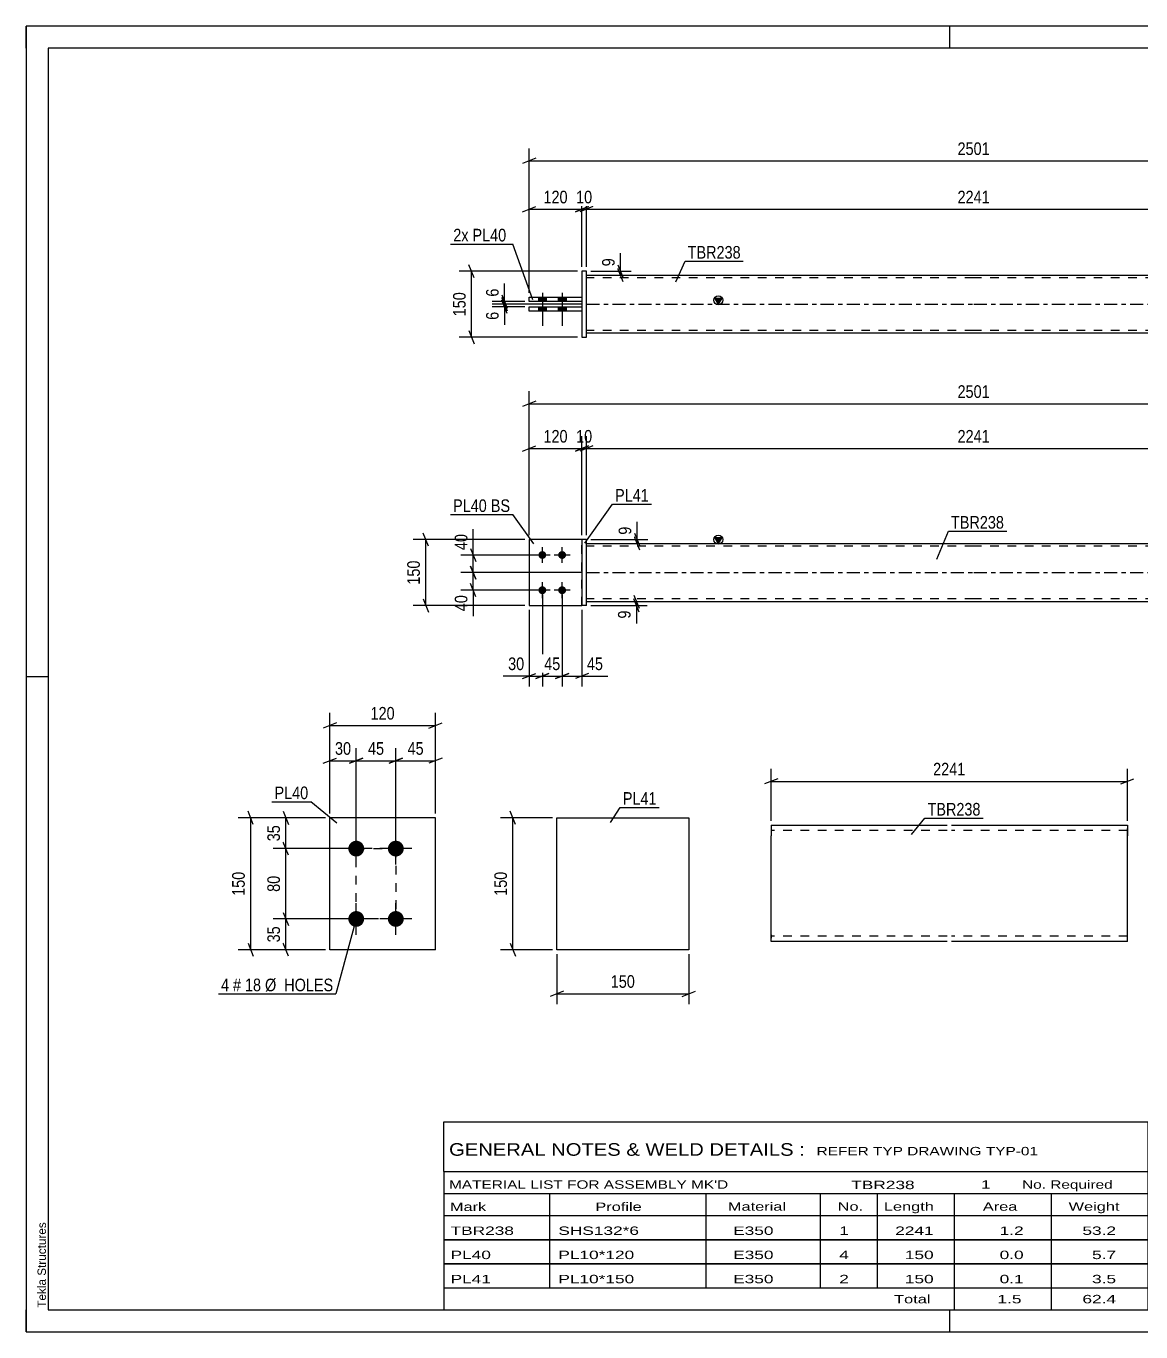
# Model space of a CAD drawing. Header units: millimetres. Extents: x 0 to 420, y 0 to 297.
# Drawn here: x 0 to 253.4, y 0 to 297 of the extents above; entities that cross this region are included whole.
import ezdxf

# ---------------------------------------------------------------- set-up
doc = ezdxf.new("R2010")
doc.units = ezdxf.units.MM
doc.linetypes.add('DXK_LINE_DOT2', pattern=[3.9198, 1.9599, -1.9599])
doc.linetypes.add('DXK_LINE_DOT3', pattern=[5.9187, 2.979, -0.9799, 0.9799, -0.9799])
doc.styles.add('Arial', font='ARIAL.TTF', dxfattribs={"height": 0.2})
doc.styles.add('Arial Narrow', font='ARIALN.TTF', dxfattribs={"height": 0.2})

# ---------------------------------------------------------------- blocks, each defined once
blk = doc.blocks.new('Unknown-581590929-1127')
at = {"color": 5, "linetype": 'Continuous'}
for p, q in [((420, 297), (0, 297)), ((0, 297), (0, 0)), ((0, 292), (0, 297)), ((210, 292), (210, 297)), ((415, 292), (5, 292)), ((5, 292), (5, 5)), ((5, 149), (0, 149)), ((0, 0), (0, 5)), ((5, 5), (415, 5)), ((210, 0), (210, 5)), ((0, 0), (420, 0))]:
    blk.add_line(p, q, dxfattribs=at)
at = {"color": 174, "linetype": 'Continuous', "style": 'Arial'}
blk.add_text('Tekla Structures', height=1.9102, rotation=90, dxfattribs=at).set_placement((4.5, 5.5))
blk = doc.blocks.new('Part-581590929-1420 - 1364')
at = {"color": 7, "linetype": 'DXK_LINE_DOT2'}
for p, q in [((126.36, 180.2), (114.36, 180.2)), ((114.36, 180.2), (114.36, 165.2)), ((126.36, 165.2), (126.36, 180.2)), ((114.36, 165.2), (126.36, 165.2))]:
    blk.add_line(p, q, dxfattribs=at)
blk = doc.blocks.new('Bolt-581590929-1378 - 1364')
at = {"linetype": 'Continuous'}
for points in [[(117.36, 175.8, -1), (117.36, 177.6, -1)], [(121.86, 175.8, -1), (121.86, 177.6, -1)], [(117.36, 167.8, -1), (117.36, 169.6, -1)], [(121.86, 167.8, -1), (121.86, 169.6, -1)]]:
    blk.add_hatch(color=1, dxfattribs=at).paths.add_polyline_path(points)
at = {"color": 1, "linetype": 'Continuous'}
for p, q in [((117.36, 174.9), (117.36, 178.5)), ((121.86, 174.9), (121.86, 178.5)), ((119.16, 176.7), (115.56, 176.7)), ((123.66, 176.7), (120.06, 176.7)), ((117.36, 166.9), (117.36, 170.5)), ((121.86, 166.9), (121.86, 170.5)), ((119.16, 168.7), (115.56, 168.7)), ((123.66, 168.7), (120.06, 168.7))]:
    blk.add_line(p, q, dxfattribs=at)
blk = doc.blocks.new('Part-581590929-1405 - 1364')
at = {"color": 2, "linetype": 'Continuous'}
for p, q in [((127.36, 180.2), (126.36, 180.2)), ((126.36, 180.2), (126.36, 165.2)), ((127.36, 165.2), (127.36, 180.2)), ((127.36, 165.2), (126.36, 165.2))]:
    blk.add_line(p, q, dxfattribs=at)
blk = doc.blocks.new('Part-581590929-1425 - 1364')
at = {"color": 2, "linetype": 'Continuous'}
for p, q in [((126.36, 180.2), (114.36, 180.2)), ((114.36, 180.2), (114.36, 165.2)), ((114.36, 165.2), (126.36, 165.2))]:
    blk.add_line(p, q, dxfattribs=at)
at = {"color": 7, "linetype": 'DXK_LINE_DOT2'}
blk.add_line((126.36, 165.2), (126.36, 180.2), dxfattribs=at)
blk = doc.blocks.new('Part-581590929-1440 - 1364')
at = {"linetype": 'Continuous'}
blk.add_hatch(color=2, dxfattribs=at).paths.add_polyline_path([(157.36, 179.3), (156.56, 180.7), (158.16, 180.7)])
at = {"color": 2, "linetype": 'Continuous'}
for p, q in [((127.36, 179.3), (215.36, 179.3)), ((157.36, 179.3), (156.56, 180.7)), ((156.56, 180.7), (158.16, 180.7)), ((158.16, 180.7), (157.36, 179.3)), ((215.46, 179.3), (303.46, 179.3)), ((127.36, 166.1), (215.36, 166.1)), ((215.46, 166.1), (303.46, 166.1))]:
    blk.add_line(p, q, dxfattribs=at)
at = {"color": 7, "linetype": 'DXK_LINE_DOT2'}
for p, q in [((127.36, 166.1), (127.36, 179.3)), ((215.36, 178.7), (127.36, 178.7)), ((303.46, 178.7), (215.46, 178.7)), ((303.46, 166.1), (303.46, 179.3)), ((215.36, 166.7), (127.36, 166.7)), ((303.46, 166.7), (215.46, 166.7))]:
    blk.add_line(p, q, dxfattribs=at)
at = {"color": 7, "linetype": 'DXK_LINE_DOT3'}
for p, q in [((127.36, 172.7), (215.36, 172.7)), ((215.46, 172.7), (303.46, 172.7))]:
    blk.add_line(p, q, dxfattribs=at)
at = {"color": 2, "linetype": 'Continuous'}
blk.add_circle((157.36, 180.2), 1, dxfattribs=at)
blk = doc.blocks.new('Part-581590929-1778 - 1772')
at = {"linetype": 'Continuous'}
blk.add_hatch(color=2, dxfattribs=at).paths.add_polyline_path([(157.36, 233.74), (156.56, 235.14), (158.16, 235.14)])
at = {"color": 2, "linetype": 'Continuous'}
for p, q in [((127.36, 240.34), (215.36, 240.34)), ((215.46, 240.34), (303.46, 240.34)), ((157.36, 233.74), (156.56, 235.14)), ((156.56, 235.14), (158.16, 235.14)), ((158.16, 235.14), (157.36, 233.74)), ((215.36, 227.14), (127.36, 227.14)), ((303.46, 227.14), (215.46, 227.14))]:
    blk.add_line(p, q, dxfattribs=at)
at = {"color": 7, "linetype": 'DXK_LINE_DOT2'}
for p, q in [((127.36, 227.14), (127.36, 240.34)), ((215.36, 239.74), (127.36, 239.74)), ((303.46, 239.74), (215.46, 239.74)), ((303.46, 240.34), (303.46, 227.14)), ((215.36, 227.74), (127.36, 227.74)), ((303.46, 227.74), (215.46, 227.74))]:
    blk.add_line(p, q, dxfattribs=at)
at = {"color": 7, "linetype": 'DXK_LINE_DOT3'}
for p, q in [((127.36, 233.74), (215.36, 233.74)), ((215.46, 233.74), (303.46, 233.74))]:
    blk.add_line(p, q, dxfattribs=at)
at = {"color": 2, "linetype": 'Continuous'}
blk.add_circle((157.36, 234.64), 1, dxfattribs=at)
blk = doc.blocks.new('Part-581590929-1803 - 1772')
at = {"color": 2, "linetype": 'Continuous'}
for p, q in [((114.36, 235.35), (126.36, 235.35)), ((114.36, 234.35), (114.36, 235.35)), ((126.36, 235.35), (126.36, 234.35)), ((126.36, 234.35), (114.36, 234.35))]:
    blk.add_line(p, q, dxfattribs=at)
blk = doc.blocks.new('Part-581590929-1798 - 1772')
at = {"color": 2, "linetype": 'Continuous'}
for p, q in [((114.36, 232.15), (114.36, 233.15)), ((114.36, 233.15), (126.36, 233.15)), ((126.36, 232.15), (114.36, 232.15)), ((126.36, 233.15), (126.36, 232.15))]:
    blk.add_line(p, q, dxfattribs=at)
blk = doc.blocks.new('Part-581590929-1804 - 1772')
at = {"color": 2, "linetype": 'Continuous'}
for p, q in [((127.36, 241.24), (126.36, 241.24)), ((126.36, 241.24), (126.36, 226.24)), ((127.36, 226.24), (127.36, 241.24)), ((126.36, 226.24), (127.36, 226.24))]:
    blk.add_line(p, q, dxfattribs=at)
blk = doc.blocks.new('Bolt-581590929-1806 - 1772')
at = {"linetype": 'Continuous'}
for points in [[(116.46, 234.35), (118.26, 234.35), (118.26, 235.35), (116.46, 235.35)], [(116.46, 234.35), (118.26, 234.35), (118.26, 235.35), (116.46, 235.35)], [(120.96, 234.35), (122.76, 234.35), (122.76, 235.35), (120.96, 235.35)], [(120.96, 234.35), (122.76, 234.35), (122.76, 235.35), (120.96, 235.35)], [(116.46, 232.15), (118.26, 232.15), (118.26, 233.15), (116.46, 233.15)], [(116.46, 232.15), (118.26, 232.15), (118.26, 233.15), (116.46, 233.15)], [(120.96, 232.15), (122.76, 232.15), (122.76, 233.15), (120.96, 233.15)], [(120.96, 232.15), (122.76, 232.15), (122.76, 233.15), (120.96, 233.15)]]:
    blk.add_hatch(color=1, dxfattribs=at).paths.add_polyline_path(points)
at = {"color": 1, "linetype": 'Continuous'}
for p, q in [((116.46, 235.35), (116.46, 234.35)), ((116.46, 235.35), (116.46, 234.35)), ((117.36, 236.35), (117.36, 228.85)), ((117.36, 236.35), (117.36, 228.85)), ((118.26, 235.35), (118.26, 234.35)), ((118.26, 235.35), (118.26, 234.35)), ((120.96, 235.35), (120.96, 234.35)), ((120.96, 235.35), (120.96, 234.35)), ((121.86, 236.35), (121.86, 228.85)), ((121.86, 236.35), (121.86, 228.85)), ((122.76, 235.35), (122.76, 234.35)), ((122.76, 235.35), (122.76, 234.35)), ((116.46, 233.15), (116.46, 232.15)), ((116.46, 233.15), (116.46, 232.15)), ((118.26, 233.15), (118.26, 232.15)), ((118.26, 233.15), (118.26, 232.15)), ((120.96, 233.15), (120.96, 232.15)), ((120.96, 233.15), (120.96, 232.15)), ((122.76, 233.15), (122.76, 232.15)), ((122.76, 233.15), (122.76, 232.15))]:
    blk.add_line(p, q, dxfattribs=at)
blk = doc.blocks.new('Bolt-581590929-2109 - 2046')
at = {"linetype": 'Continuous'}
for points in [[(75.05, 108.12, -1), (75.05, 111.72, -1)], [(84.05, 108.12, -1), (84.05, 111.72, -1)], [(75.05, 92.12, -1), (75.05, 95.72, -1)], [(84.05, 92.12, -1), (84.05, 95.72, -1)]]:
    blk.add_hatch(color=1, dxfattribs=at).paths.add_polyline_path(points)
at = {"color": 1, "linetype": 'Continuous'}
for p, q in [((75.05, 106.32), (75.05, 113.52)), ((84.05, 106.32), (84.05, 113.52)), ((78.65, 109.92), (71.45, 109.92)), ((87.65, 109.92), (80.45, 109.92)), ((75.05, 90.32), (75.05, 97.52)), ((84.05, 90.32), (84.05, 97.52)), ((78.65, 93.92), (71.45, 93.92)), ((87.65, 93.92), (80.45, 93.92))]:
    blk.add_line(p, q, dxfattribs=at)
blk = doc.blocks.new('Part-581590929-2114 - 2046')
at = {"color": 2, "linetype": 'Continuous'}
for p, q in [((93.05, 116.92), (69.05, 116.92)), ((69.05, 86.92), (69.05, 116.92)), ((93.05, 86.92), (93.05, 116.92)), ((93.05, 86.92), (69.05, 86.92))]:
    blk.add_line(p, q, dxfattribs=at)
blk = doc.blocks.new('Part-581590929-2237 - 2231')
at = {"color": 2, "linetype": 'Continuous'}
for p, q in [((120.66, 116.92), (150.66, 116.92)), ((120.66, 86.92), (120.66, 116.92)), ((150.66, 116.92), (150.66, 86.92)), ((150.66, 86.92), (120.66, 86.92))]:
    blk.add_line(p, q, dxfattribs=at)
blk = doc.blocks.new('Part-581590929-2262 - 2254')
at = {"color": 2, "linetype": 'Continuous'}
for p, q in [((169.36, 115.22), (169.36, 112.82)), ((169.36, 115.22), (209.36, 115.22)), ((210.36, 115.22), (250.36, 115.22)), ((250.36, 115.22), (250.36, 115.04)), ((250.36, 115.04), (250.36, 112.82)), ((169.36, 90.3), (169.36, 112.82)), ((250.36, 88.82), (250.36, 112.82)), ((169.36, 89), (169.36, 90.3)), ((169.36, 88.82), (169.36, 89)), ((209.36, 88.82), (169.36, 88.82)), ((250.36, 88.82), (210.36, 88.82))]:
    blk.add_line(p, q, dxfattribs=at)
at = {"color": 7, "linetype": 'DXK_LINE_DOT2'}
for p, q in [((209.36, 114.02), (169.36, 114.02)), ((250.36, 114.02), (210.36, 114.02)), ((250.36, 112.82), (250.36, 114.52)), ((169.36, 90.3), (169.36, 89.52)), ((169.36, 90.02), (169.36, 90.11)), ((209.36, 90.02), (169.36, 90.02)), ((250.36, 90.02), (210.36, 90.02)), ((250.36, 90.02), (250.36, 90.11))]:
    blk.add_line(p, q, dxfattribs=at)
blk = doc.blocks.new('Rectangle-581590929-2216 - 2046')
at = {"color": 1, "linetype": 'DXK_LINE_DOT2'}
blk.add_lwpolyline([(75.05, 109.92), (84.05, 109.92), (84.05, 93.92), (75.05, 93.92), (75.05, 109.92)], close=True, dxfattribs=at)
blk = doc.blocks.new('StraightDimension-581590929-1565 - 1364')
at = {"color": 7, "linetype": 'Continuous'}
for p, q in [((117.36, 167.7), (117.36, 146.78)), ((114.36, 164.2), (114.36, 146.78)), ((112.86, 148.58), (115.86, 149.78)), ((114.36, 149.18), (117.36, 149.18)), ((118.86, 149.78), (115.86, 148.58))]:
    blk.add_line(p, q, dxfattribs=at)
at = {"color": 0}
blk.add_wipeout([(113.84, 149.93), (113.84, 154.13), (108.98, 154.13), (108.98, 149.93)], dxfattribs=at)
at = {"color": 7, "linetype": 'Continuous'}
blk.add_line((114.36, 149.18), (108.45, 149.18), dxfattribs=at)
blk.add_line((114.36, 149.18), (108.45, 149.18), dxfattribs=at)
at = {"color": 3, "style": 'Arial Narrow'}
blk.add_text('30', height=2.863, dxfattribs=at).set_placement((109.58, 150.53))
blk = doc.blocks.new('StraightDimension-581590929-1484 - 1364')
at = {"color": 7, "linetype": 'Continuous'}
for p, q in [((126.36, 181.2), (126.36, 203.77)), ((127.36, 181.2), (127.36, 203.77)), ((124.86, 200.32), (127.86, 201.52)), ((128.86, 201.52), (125.86, 200.32)), ((126.36, 200.92), (127.36, 200.92))]:
    blk.add_line(p, q, dxfattribs=at)
at = {"color": 0}
blk.add_wipeout([(129.29, 201.67), (129.29, 205.87), (124.43, 205.87), (124.43, 201.67)], dxfattribs=at)
at = {"color": 3, "style": 'Arial Narrow'}
blk.add_text('10', height=2.863, dxfattribs=at).set_placement((125.03, 202.27))
blk = doc.blocks.new('StraightDimension-581590929-1575 - 1364')
at = {"color": 7, "linetype": 'Continuous'}
for p, q in [((117.36, 167.7), (117.36, 146.78)), ((121.86, 167.7), (121.86, 146.78)), ((115.86, 148.58), (118.86, 149.78)), ((117.36, 149.18), (121.86, 149.18)), ((123.36, 149.78), (120.36, 148.58))]:
    blk.add_line(p, q, dxfattribs=at)
at = {"color": 0}
blk.add_wipeout([(122.04, 149.93), (122.04, 154.13), (117.18, 154.13), (117.18, 149.93)], dxfattribs=at)
at = {"color": 3, "style": 'Arial Narrow'}
blk.add_text('45', height=2.863, dxfattribs=at).set_placement((117.78, 150.53))
blk = doc.blocks.new('StraightDimension-581590929-1582 - 1364')
at = {"color": 7, "linetype": 'Continuous'}
for p, q in [((121.86, 167.7), (121.86, 146.78)), ((126.36, 164.2), (126.36, 146.78)), ((120.36, 148.58), (123.36, 149.78)), ((121.86, 149.18), (126.36, 149.18)), ((127.86, 149.78), (124.86, 148.58))]:
    blk.add_line(p, q, dxfattribs=at)
at = {"color": 0}
blk.add_wipeout([(131.74, 149.93), (131.74, 154.13), (126.89, 154.13), (126.89, 149.93)], dxfattribs=at)
at = {"color": 7, "linetype": 'Continuous'}
blk.add_line((126.36, 149.18), (132.27, 149.18), dxfattribs=at)
blk.add_line((126.36, 149.18), (132.27, 149.18), dxfattribs=at)
at = {"color": 3, "style": 'Arial Narrow'}
blk.add_text('45', height=2.863, dxfattribs=at).set_placement((127.49, 150.53))
blk = doc.blocks.new('StraightDimension-581590929-1501 - 1364')
at = {"color": 7, "linetype": 'Continuous'}
for p, q in [((127.36, 181.2), (127.36, 203.77)), ((303.46, 181.2), (303.46, 203.77)), ((128.86, 201.52), (125.86, 200.32)), ((127.36, 200.92), (303.46, 200.92)), ((301.96, 200.32), (304.96, 201.52))]:
    blk.add_line(p, q, dxfattribs=at)
at = {"color": 0}
blk.add_wipeout([(219.67, 201.67), (219.67, 205.87), (211.15, 205.87), (211.15, 201.67)], dxfattribs=at)
at = {"color": 3, "style": 'Arial Narrow'}
blk.add_text('2241', height=2.863, dxfattribs=at).set_placement((211.75, 202.27))
blk = doc.blocks.new('StraightDimension-581590929-1457 - 1364')
at = {"color": 7, "linetype": 'Continuous'}
for p, q in [((114.36, 181.2), (114.36, 203.77)), ((126.36, 181.2), (126.36, 203.77)), ((112.86, 200.32), (115.86, 201.52)), ((114.36, 200.92), (126.36, 200.92)), ((127.86, 201.52), (124.86, 200.32))]:
    blk.add_line(p, q, dxfattribs=at)
at = {"color": 0}
blk.add_wipeout([(123.7, 201.67), (123.7, 205.87), (117.02, 205.87), (117.02, 201.67)], dxfattribs=at)
at = {"color": 3, "style": 'Arial Narrow'}
blk.add_text('120', height=2.863, dxfattribs=at).set_placement((117.62, 202.27))
blk = doc.blocks.new('StraightDimension-581590929-1551 - 1364')
at = {"color": 7, "linetype": 'Continuous'}
for p, q in [((114.36, 181.2), (114.36, 213.94)), ((316.46, 181.2), (316.46, 213.94)), ((115.86, 211.69), (112.86, 210.49)), ((114.36, 211.09), (316.46, 211.09)), ((314.96, 210.49), (317.96, 211.69))]:
    blk.add_line(p, q, dxfattribs=at)
at = {"color": 0}
blk.add_wipeout([(219.67, 211.84), (219.67, 216.04), (211.15, 216.04), (211.15, 211.84)], dxfattribs=at)
at = {"color": 3, "style": 'Arial Narrow'}
blk.add_text('2501', height=2.863, dxfattribs=at).set_placement((211.75, 212.44))
blk = doc.blocks.new('StraightDimension-581590929-1596 - 1364')
at = {"color": 7, "linetype": 'Continuous'}
for p, q in [((138.17, 167.6), (139.37, 164.6)), ((139.37, 163.7), (138.17, 166.7)), ((128.36, 166.1), (141.17, 166.1)), ((128.36, 165.2), (141.17, 165.2)), ((138.77, 165.2), (138.77, 166.1))]:
    blk.add_line(p, q, dxfattribs=at)
at = {"color": 0}
blk.add_wipeout([(138.02, 164.67), (133.82, 164.67), (133.82, 161.65), (138.02, 161.65)], dxfattribs=at)
at = {"color": 7, "linetype": 'Continuous'}
blk.add_line((138.77, 165.2), (138.77, 161.12), dxfattribs=at)
blk.add_line((138.77, 165.2), (138.77, 161.12), dxfattribs=at)
at = {"color": 3, "style": 'Arial Narrow'}
blk.add_text('9', height=2.86, rotation=90.0002, dxfattribs=at).set_placement((137.42, 162.25))
blk = doc.blocks.new('StraightDimension-581590929-1605 - 1364')
at = {"color": 7, "linetype": 'Continuous'}
for p, q in [((138.32, 181.7), (139.52, 178.7)), ((128.36, 180.2), (141.32, 180.2)), ((128.36, 179.3), (141.32, 179.3)), ((139.52, 177.8), (138.32, 180.8)), ((138.92, 179.3), (138.92, 180.2))]:
    blk.add_line(p, q, dxfattribs=at)
at = {"color": 0}
blk.add_wipeout([(138.17, 183.75), (133.97, 183.75), (133.97, 180.72), (138.17, 180.72)], dxfattribs=at)
at = {"color": 7, "linetype": 'Continuous'}
blk.add_line((138.92, 180.2), (138.92, 184.28), dxfattribs=at)
blk.add_line((138.92, 180.2), (138.92, 184.28), dxfattribs=at)
at = {"color": 3, "style": 'Arial Narrow'}
blk.add_text('9', height=2.86, rotation=90.0002, dxfattribs=at).set_placement((137.57, 181.32))
blk = doc.blocks.new('StraightDimension-581590929-1614 - 1364')
at = {"color": 7, "linetype": 'Continuous'}
for p, q in [((126.36, 172.7), (98.81, 172.7)), ((101.06, 174.2), (102.26, 171.2)), ((101.66, 168.7), (101.66, 172.7)), ((102.26, 167.2), (101.06, 170.2)), ((116.36, 168.7), (98.81, 168.7))]:
    blk.add_line(p, q, dxfattribs=at)
at = {"color": 0}
blk.add_wipeout([(100.91, 168.17), (96.71, 168.17), (96.71, 163.32), (100.91, 163.32)], dxfattribs=at)
at = {"color": 7, "linetype": 'Continuous'}
blk.add_line((101.66, 168.7), (101.66, 162.79), dxfattribs=at)
blk.add_line((101.66, 168.7), (101.66, 162.79), dxfattribs=at)
at = {"color": 3, "style": 'Arial Narrow'}
blk.add_text('40', height=2.863, rotation=90.0002, dxfattribs=at).set_placement((100.31, 163.92))
blk = doc.blocks.new('StraightDimension-581590929-1631 - 1364')
at = {"color": 7, "linetype": 'Continuous'}
for p, q in [((116.36, 176.7), (98.81, 176.7)), ((101.06, 178.2), (102.26, 175.2)), ((101.66, 172.7), (101.66, 176.7)), ((126.36, 172.7), (98.81, 172.7)), ((102.26, 171.2), (101.06, 174.2))]:
    blk.add_line(p, q, dxfattribs=at)
at = {"color": 0}
blk.add_wipeout([(100.91, 182.08), (96.71, 182.08), (96.71, 177.22), (100.91, 177.22)], dxfattribs=at)
at = {"color": 7, "linetype": 'Continuous'}
blk.add_line((101.66, 176.7), (101.66, 182.6), dxfattribs=at)
blk.add_line((101.66, 176.7), (101.66, 182.6), dxfattribs=at)
at = {"color": 3, "style": 'Arial Narrow'}
blk.add_text('40', height=2.863, rotation=90.0002, dxfattribs=at).set_placement((100.31, 177.82))
blk = doc.blocks.new('StraightDimension-581590929-1694 - 1364')
at = {"color": 7, "linetype": 'Continuous'}
for p, q in [((91.46, 178.7), (90.26, 181.7)), ((113.36, 180.2), (88.01, 180.2)), ((90.86, 165.2), (90.86, 180.2)), ((90.26, 166.7), (91.46, 163.7)), ((113.36, 165.2), (88.01, 165.2))]:
    blk.add_line(p, q, dxfattribs=at)
at = {"color": 0}
blk.add_wipeout([(90.11, 176.04), (85.91, 176.04), (85.91, 169.36), (90.11, 169.36)], dxfattribs=at)
at = {"color": 3, "style": 'Arial Narrow'}
blk.add_text('150', height=2.863, rotation=90.0002, dxfattribs=at).set_placement((89.51, 169.96))
blk = doc.blocks.new('StraightDimension-581590929-1857 - 1772')
at = {"color": 7, "linetype": 'Continuous'}
for p, q in [((108.17, 235.85), (109.37, 232.85)), ((109.37, 232.24), (108.17, 235.24)), ((113.36, 234.35), (105.92, 234.35)), ((126.36, 233.74), (105.92, 233.74)), ((108.77, 233.74), (108.77, 234.35))]:
    blk.add_line(p, q, dxfattribs=at)
at = {"color": 0}
blk.add_wipeout([(108.02, 237.9), (103.82, 237.9), (103.82, 234.87), (108.02, 234.87)], dxfattribs=at)
at = {"color": 7, "linetype": 'Continuous'}
blk.add_line((108.77, 234.35), (108.77, 238.42), dxfattribs=at)
blk.add_line((108.77, 234.35), (108.77, 238.42), dxfattribs=at)
at = {"color": 3, "style": 'Arial Narrow'}
blk.add_text('6', height=2.86, rotation=90.0002, dxfattribs=at).set_placement((107.42, 235.47))
blk = doc.blocks.new('StraightDimension-581590929-1926 - 1772')
at = {"color": 7, "linetype": 'Continuous'}
for p, q in [((112.86, 254.74), (115.86, 255.94)), ((114.36, 236.35), (114.36, 258.19)), ((127.86, 255.94), (124.86, 254.74)), ((126.36, 242.24), (126.36, 258.19)), ((114.36, 255.34), (126.36, 255.34))]:
    blk.add_line(p, q, dxfattribs=at)
at = {"color": 0}
blk.add_wipeout([(123.7, 256.09), (123.7, 260.29), (117.02, 260.29), (117.02, 256.09)], dxfattribs=at)
at = {"color": 3, "style": 'Arial Narrow'}
blk.add_text('120', height=2.863, dxfattribs=at).set_placement((117.62, 256.69))
blk = doc.blocks.new('StraightDimension-581590929-1841 - 1772')
at = {"color": 7, "linetype": 'Continuous'}
for p, q in [((108.17, 235.24), (109.37, 232.24)), ((109.37, 231.65), (108.17, 234.65)), ((126.36, 233.74), (105.92, 233.74)), ((113.36, 233.15), (105.92, 233.15)), ((108.77, 233.15), (108.77, 233.74))]:
    blk.add_line(p, q, dxfattribs=at)
at = {"color": 0}
blk.add_wipeout([(108.02, 232.62), (103.82, 232.62), (103.82, 229.59), (108.02, 229.59)], dxfattribs=at)
at = {"color": 7, "linetype": 'Continuous'}
blk.add_line((108.77, 233.15), (108.77, 229.07), dxfattribs=at)
blk.add_line((108.77, 233.15), (108.77, 229.07), dxfattribs=at)
at = {"color": 3, "style": 'Arial Narrow'}
blk.add_text('6', height=2.86, rotation=90.0002, dxfattribs=at).set_placement((107.42, 230.19))
blk = doc.blocks.new('StraightDimension-581590929-1874 - 1772')
at = {"color": 7, "linetype": 'Continuous'}
for p, q in [((128.36, 241.24), (137.54, 241.24)), ((134.54, 242.74), (135.74, 239.74)), ((135.74, 238.84), (134.54, 241.84)), ((135.14, 240.34), (135.14, 241.24)), ((128.36, 240.34), (137.54, 240.34))]:
    blk.add_line(p, q, dxfattribs=at)
at = {"color": 0}
blk.add_wipeout([(134.39, 244.8), (130.19, 244.8), (130.19, 241.77), (134.39, 241.77)], dxfattribs=at)
at = {"color": 7, "linetype": 'Continuous'}
blk.add_line((135.14, 241.24), (135.14, 245.32), dxfattribs=at)
blk.add_line((135.14, 241.24), (135.14, 245.32), dxfattribs=at)
at = {"color": 3, "style": 'Arial Narrow'}
blk.add_text('9', height=2.86, rotation=90.0002, dxfattribs=at).set_placement((133.79, 242.37))
blk = doc.blocks.new('StraightDimension-581590929-1885 - 1772')
at = {"color": 7, "linetype": 'Continuous'}
for p, q in [((125.36, 241.24), (98.42, 241.24)), ((101.87, 239.74), (100.67, 242.74)), ((101.27, 226.24), (101.27, 241.24)), ((125.36, 226.24), (98.42, 226.24)), ((100.67, 227.74), (101.87, 224.74))]:
    blk.add_line(p, q, dxfattribs=at)
at = {"color": 0}
blk.add_wipeout([(100.52, 237.09), (96.32, 237.09), (96.32, 230.4), (100.52, 230.4)], dxfattribs=at)
at = {"color": 3, "style": 'Arial Narrow'}
blk.add_text('150', height=2.863, rotation=90.0002, dxfattribs=at).set_placement((99.92, 231))
blk = doc.blocks.new('StraightDimension-581590929-1916 - 1772')
at = {"color": 7, "linetype": 'Continuous'}
for p, q in [((128.86, 255.94), (125.86, 254.74)), ((127.36, 242.24), (127.36, 258.19)), ((301.96, 254.74), (304.96, 255.94)), ((303.46, 242.24), (303.46, 258.19)), ((127.36, 255.34), (303.46, 255.34))]:
    blk.add_line(p, q, dxfattribs=at)
at = {"color": 0}
blk.add_wipeout([(219.67, 256.09), (219.67, 260.29), (211.15, 260.29), (211.15, 256.09)], dxfattribs=at)
at = {"color": 3, "style": 'Arial Narrow'}
blk.add_text('2241', height=2.863, dxfattribs=at).set_placement((211.75, 256.69))
blk = doc.blocks.new('StraightDimension-581590929-1936 - 1772')
at = {"color": 7, "linetype": 'Continuous'}
for p, q in [((124.86, 254.74), (127.86, 255.94)), ((128.86, 255.94), (125.86, 254.74)), ((126.36, 242.24), (126.36, 258.19)), ((127.36, 242.24), (127.36, 258.19)), ((126.36, 255.34), (127.36, 255.34))]:
    blk.add_line(p, q, dxfattribs=at)
at = {"color": 0}
blk.add_wipeout([(129.29, 256.09), (129.29, 260.29), (124.43, 260.29), (124.43, 256.09)], dxfattribs=at)
at = {"color": 3, "style": 'Arial Narrow'}
blk.add_text('10', height=2.863, dxfattribs=at).set_placement((125.03, 256.69))
blk = doc.blocks.new('StraightDimension-581590929-1947 - 1772')
at = {"color": 7, "linetype": 'Continuous'}
for p, q in [((114.36, 236.34), (114.36, 269.19)), ((316.46, 236.34), (316.46, 269.19)), ((115.86, 266.94), (112.86, 265.74)), ((114.36, 266.34), (316.46, 266.34)), ((314.96, 265.74), (317.96, 266.94))]:
    blk.add_line(p, q, dxfattribs=at)
at = {"color": 0}
blk.add_wipeout([(219.67, 267.09), (219.67, 271.29), (211.15, 271.29), (211.15, 267.09)], dxfattribs=at)
at = {"color": 3, "style": 'Arial Narrow'}
blk.add_text('2501', height=2.863, dxfattribs=at).set_placement((211.75, 267.69))
blk = doc.blocks.new('StraightDimension-581590929-2129 - 2046')
at = {"color": 7, "linetype": 'Continuous'}
for p, q in [((69.05, 117.92), (69.05, 132.77)), ((75.05, 110.92), (75.05, 132.77)), ((67.55, 129.32), (70.55, 130.52)), ((69.05, 129.92), (75.05, 129.92)), ((76.55, 130.52), (73.55, 129.32))]:
    blk.add_line(p, q, dxfattribs=at)
at = {"color": 0}
blk.add_wipeout([(74.47, 130.67), (74.47, 134.87), (69.62, 134.87), (69.62, 130.67)], dxfattribs=at)
at = {"color": 3, "style": 'Arial Narrow'}
blk.add_text('30', height=2.863, dxfattribs=at).set_placement((70.22, 131.27))
blk = doc.blocks.new('StraightDimension-581590929-2118 - 2046')
at = {"color": 7, "linetype": 'Continuous'}
for p, q in [((69.05, 117.92), (69.05, 140.77)), ((93.05, 117.92), (93.05, 140.77)), ((70.55, 138.52), (67.55, 137.32)), ((69.05, 137.92), (93.05, 137.92)), ((91.55, 137.32), (94.55, 138.52))]:
    blk.add_line(p, q, dxfattribs=at)
at = {"color": 0}
blk.add_wipeout([(84.39, 138.67), (84.39, 142.87), (77.7, 142.87), (77.7, 138.67)], dxfattribs=at)
at = {"color": 3, "style": 'Arial Narrow'}
blk.add_text('120', height=2.863, dxfattribs=at).set_placement((78.3, 139.27))
blk = doc.blocks.new('StraightDimension-581590929-2139 - 2046')
at = {"color": 7, "linetype": 'Continuous'}
for p, q in [((75.05, 110.92), (75.05, 132.77)), ((84.05, 110.92), (84.05, 132.77)), ((73.55, 129.32), (76.55, 130.52)), ((75.05, 129.92), (84.05, 129.92)), ((85.55, 130.52), (82.55, 129.32))]:
    blk.add_line(p, q, dxfattribs=at)
at = {"color": 0}
blk.add_wipeout([(81.97, 130.67), (81.97, 134.87), (77.12, 134.87), (77.12, 130.67)], dxfattribs=at)
at = {"color": 3, "style": 'Arial Narrow'}
blk.add_text('45', height=2.863, dxfattribs=at).set_placement((77.72, 131.27))
blk = doc.blocks.new('StraightDimension-581590929-2149 - 2046')
at = {"color": 7, "linetype": 'Continuous'}
for p, q in [((84.05, 110.92), (84.05, 132.77)), ((93.05, 117.92), (93.05, 132.77)), ((82.55, 129.32), (85.55, 130.52)), ((84.05, 129.92), (93.05, 129.92)), ((94.55, 130.52), (91.55, 129.32))]:
    blk.add_line(p, q, dxfattribs=at)
at = {"color": 0}
blk.add_wipeout([(90.97, 130.67), (90.97, 134.87), (86.12, 134.87), (86.12, 130.67)], dxfattribs=at)
at = {"color": 3, "style": 'Arial Narrow'}
blk.add_text('45', height=2.863, dxfattribs=at).set_placement((86.72, 131.27))
blk = doc.blocks.new('StraightDimension-581590929-2160 - 2046')
at = {"color": 7, "linetype": 'Continuous'}
for p, q in [((68.05, 116.92), (48.2, 116.92)), ((51.65, 115.42), (50.45, 118.42)), ((51.05, 86.92), (51.05, 116.92)), ((68.05, 86.92), (48.2, 86.92)), ((50.45, 88.42), (51.65, 85.42))]:
    blk.add_line(p, q, dxfattribs=at)
at = {"color": 0}
blk.add_wipeout([(50.3, 105.26), (46.1, 105.26), (46.1, 98.58), (50.3, 98.58)], dxfattribs=at)
at = {"color": 3, "style": 'Arial Narrow'}
blk.add_text('150', height=2.863, rotation=90.0002, dxfattribs=at).set_placement((49.7, 99.18))
blk = doc.blocks.new('StraightDimension-581590929-2171 - 2046')
at = {"color": 7, "linetype": 'Continuous'}
for p, q in [((58.45, 95.42), (59.65, 92.42)), ((74.05, 93.92), (56.2, 93.92)), ((59.05, 86.92), (59.05, 93.92)), ((68.05, 86.92), (56.2, 86.92)), ((59.65, 85.42), (58.45, 88.42))]:
    blk.add_line(p, q, dxfattribs=at)
at = {"color": 0}
blk.add_wipeout([(58.3, 92.85), (54.1, 92.85), (54.1, 87.99), (58.3, 87.99)], dxfattribs=at)
at = {"color": 3, "style": 'Arial Narrow'}
blk.add_text('35', height=2.863, rotation=90.0002, dxfattribs=at).set_placement((57.7, 88.59))
blk = doc.blocks.new('StraightDimension-581590929-2187 - 2046')
at = {"color": 7, "linetype": 'Continuous'}
for p, q in [((74.05, 109.92), (56.2, 109.92)), ((59.65, 108.42), (58.45, 111.42)), ((59.05, 93.92), (59.05, 109.92)), ((58.45, 95.42), (59.65, 92.42)), ((74.05, 93.92), (56.2, 93.92))]:
    blk.add_line(p, q, dxfattribs=at)
at = {"color": 0}
blk.add_wipeout([(58.3, 104.35), (54.1, 104.35), (54.1, 99.49), (58.3, 99.49)], dxfattribs=at)
at = {"color": 3, "style": 'Arial Narrow'}
blk.add_text('80', height=2.863, rotation=90.0002, dxfattribs=at).set_placement((57.7, 100.09))
blk = doc.blocks.new('StraightDimension-581590929-2200 - 2046')
at = {"color": 7, "linetype": 'Continuous'}
for p, q in [((68.05, 116.92), (56.2, 116.92)), ((58.45, 118.42), (59.65, 115.42)), ((59.05, 109.92), (59.05, 116.92)), ((74.05, 109.92), (56.2, 109.92)), ((59.65, 108.42), (58.45, 111.42))]:
    blk.add_line(p, q, dxfattribs=at)
at = {"color": 0}
blk.add_wipeout([(58.3, 115.85), (54.1, 115.85), (54.1, 110.99), (58.3, 110.99)], dxfattribs=at)
at = {"color": 3, "style": 'Arial Narrow'}
blk.add_text('35', height=2.863, rotation=90.0002, dxfattribs=at).set_placement((57.7, 111.59))
blk = doc.blocks.new('StraightDimension-581590929-2239 - 2231')
at = {"color": 7, "linetype": 'Continuous'}
for p, q in [((119.66, 116.92), (107.81, 116.92)), ((111.26, 115.42), (110.06, 118.42)), ((110.66, 86.92), (110.66, 116.92)), ((119.66, 86.92), (107.81, 86.92)), ((110.06, 88.42), (111.26, 85.42))]:
    blk.add_line(p, q, dxfattribs=at)
at = {"color": 0}
blk.add_wipeout([(109.91, 105.26), (105.71, 105.26), (105.71, 98.58), (109.91, 98.58)], dxfattribs=at)
at = {"color": 3, "style": 'Arial Narrow'}
blk.add_text('150', height=2.863, rotation=90.0002, dxfattribs=at).set_placement((109.31, 99.18))
blk = doc.blocks.new('StraightDimension-581590929-2246 - 2231')
at = {"color": 7, "linetype": 'Continuous'}
for p, q in [((120.66, 85.92), (120.66, 74.52)), ((150.66, 85.92), (150.66, 74.52)), ((122.16, 77.52), (119.16, 76.32)), ((149.16, 76.32), (152.16, 77.52)), ((120.66, 76.92), (150.66, 76.92))]:
    blk.add_line(p, q, dxfattribs=at)
at = {"color": 0}
blk.add_wipeout([(139, 77.67), (139, 81.87), (132.31, 81.87), (132.31, 77.67)], dxfattribs=at)
at = {"color": 3, "style": 'Arial Narrow'}
blk.add_text('150', height=2.863, dxfattribs=at).set_placement((132.91, 78.27))
blk = doc.blocks.new('StraightDimension-581590929-2268 - 2254')
at = {"color": 7, "linetype": 'Continuous'}
for p, q in [((169.36, 116.22), (169.36, 128.07)), ((250.36, 116.22), (250.36, 128.07)), ((170.86, 125.82), (167.86, 124.62)), ((169.36, 125.22), (250.36, 125.22)), ((248.86, 124.62), (251.86, 125.82))]:
    blk.add_line(p, q, dxfattribs=at)
at = {"color": 0}
blk.add_wipeout([(214.11, 125.97), (214.11, 130.17), (205.6, 130.17), (205.6, 125.97)], dxfattribs=at)
at = {"color": 3, "style": 'Arial Narrow'}
blk.add_text('2241', height=2.863, dxfattribs=at).set_placement((206.2, 126.57))
blk = doc.blocks.new('Unknown-581590929-3270')
at = {"color": 7, "linetype": 'Continuous'}
for p, q in [((95, 47.75), (255, 47.75)), ((95, 36.5), (95, 47.75)), ((255, 47.75), (255, 36.5)), ((95, 36.5), (255, 36.5)), ((95, 36.5), (95, 31.5)), ((255, 36.5), (255, 31.5)), ((95, 31.5), (255, 31.5)), ((95, 31.5), (95, 26.5)), ((119, 31.5), (119, 26.5)), ((154.5, 31.5), (154.5, 26.5)), ((180.5, 31.5), (180.5, 26.5)), ((193.5, 31.5), (193.5, 26.5)), ((211, 31.5), (211, 26.5)), ((233, 31.5), (233, 26.5)), ((255, 31.5), (255, 26.5)), ((95, 26.5), (255, 26.5)), ((95, 26.45), (95, 21.05)), ((95, 26.45), (255, 26.45)), ((119, 26.5), (119, 21)), ((154.5, 26.5), (154.5, 21)), ((180.5, 26.5), (180.5, 21)), ((193.5, 26.5), (193.5, 21)), ((211, 26.5), (211, 21)), ((233, 26.5), (233, 21)), ((255, 26.45), (255, 21.05)), ((95, 21.05), (255, 21.05)), ((95, 20.95), (95, 15.55)), ((95, 20.95), (255, 20.95)), ((119, 21), (119, 15.5)), ((154.5, 21), (154.5, 15.5)), ((180.5, 21), (180.5, 15.5)), ((193.5, 21), (193.5, 15.5)), ((211, 21), (211, 15.5)), ((233, 21), (233, 15.5)), ((255, 20.95), (255, 15.55)), ((95, 15.55), (255, 15.55)), ((95, 15.45), (95, 10.05)), ((95, 15.45), (255, 15.45)), ((119, 15.5), (119, 10)), ((154.5, 15.5), (154.5, 10)), ((180.5, 15.5), (180.5, 10)), ((193.5, 15.5), (193.5, 10)), ((211, 15.5), (211, 10)), ((233, 15.5), (233, 10)), ((255, 15.45), (255, 10.05)), ((95, 10.05), (255, 10.05)), ((95, 10), (255, 10)), ((95, 10), (95, 5)), ((211, 10), (211, 5)), ((233, 10), (233, 5)), ((255, 10), (255, 5)), ((95, 5), (255, 5))]:
    blk.add_line(p, q, dxfattribs=at)
at = {"color": 7, "style": 'Arial Narrow'}
for s, height, width, p in [('GENERAL NOTES & WELD DETAILS :', 2.8633, 1.4, (96.15, 40.06)), ('REFER TYP DRAWING TYP-01', 1.9089, 1.6, (179.7, 40.16)), ("MATERIAL LIST FOR ASSEMBLY MK'D", 1.9089, 1.6, (96.15, 32.56)), ('TBR238', 1.909, 1.794707, (187.59, 32.47)), ('1', 1.91, 1.794707, (217.08, 32.56)), ('No. Required', 1.9089, 1.6, (226.41, 32.56)), ('Mark', 1.909, 1.7, (96.34, 27.5)), ('Profile', 1.909, 1.7, (129.41, 27.5)), ('Material', 1.909, 1.7, (159.54, 27.56)), ('No.', 1.909, 1.7, (184.5, 27.56)), ('Length', 1.909, 1.7, (195, 27.56)), ('Area', 1.909, 1.7, (217.5, 27.56)), ('Weight', 1.909, 1.7, (237, 27.56))]:
    blk.add_text(s, height=height, dxfattribs=dict(at, width=width)).set_placement(p)
at = {"color": 7, "linetype": 'Continuous', "style": 'Arial Narrow'}
for s, height, width, p in [('TBR238', 1.909, 1.794707, (96.5, 22.06)), ('SHS132*6', 1.909, 1.794707, (121, 22.06)), ('E350', 1.909, 1.794707, (160.74, 22.06)), ('1', 1.91, 1.794707, (184.86, 22.06)), ('2241', 1.909, 1.794707, (197.58, 22.06)), ('1.2', 1.909, 1.794707, (221.32, 22.06)), ('53.2', 1.909, 1.794707, (240.14, 22.06)), ('PL40', 1.909, 1.794707, (96.5, 16.56)), ('PL10*120', 1.909, 1.794707, (121, 16.56)), ('E350', 1.909, 1.794707, (160.74, 16.56)), ('4', 1.91, 1.794707, (184.86, 16.56)), ('150', 1.909, 1.794707, (199.77, 16.56)), ('0.0', 1.909, 1.794707, (221.32, 16.56)), ('5.7', 1.909, 1.794707, (242.33, 16.56)), ('PL41', 1.909, 1.794707, (96.5, 11.06)), ('PL10*150', 1.909, 1.794707, (121, 11.06)), ('E350', 1.909, 1.794707, (160.74, 11.06)), ('2', 1.91, 1.794707, (184.86, 11.06)), ('150', 1.909, 1.794707, (199.77, 11.06)), ('0.1', 1.909, 1.794707, (221.32, 11.06)), ('3.5', 1.909, 1.794707, (242.33, 11.06)), ('Total', 1.909, 1.7, (197.33, 6.5)), ('1.5', 1.909, 1.794707, (220.83, 6.5)), ('62.4', 1.909, 1.794707, (240.14, 6.5))]:
    blk.add_text(s, height=height, dxfattribs=dict(at, width=width)).set_placement(p)
blk = doc.blocks.new('Mark-581590929-1400 - 1364')
at = {"color": 0}
blk.add_wipeout([(141.56, 188.85), (141.56, 191.85), (133.89, 191.85), (133.89, 188.85)], dxfattribs=at)
blk.add_wipeout([(141.56, 188.85), (141.56, 191.85), (133.89, 191.85), (133.89, 188.85)], dxfattribs=at)
at = {"color": 30, "linetype": 'Continuous'}
for p, q in [((127, 179.39), (133.29, 188.25)), ((133.29, 188.25), (142.16, 188.25))]:
    blk.add_line(p, q, dxfattribs=at)
at = {"color": 3, "style": 'Arial Narrow'}
blk.add_text('PL41', height=2.863, dxfattribs=at).set_placement((133.89, 188.85))
blk = doc.blocks.new('Mark-581590929-1436 - 1364')
at = {"color": 0}
blk.add_wipeout([(222.32, 182.7), (222.32, 185.7), (210.26, 185.7), (210.26, 182.7)], dxfattribs=at)
blk.add_wipeout([(222.32, 182.7), (222.32, 185.7), (210.26, 185.7), (210.26, 182.7)], dxfattribs=at)
at = {"color": 30, "linetype": 'Continuous'}
for p, q in [((207.06, 175.75), (209.66, 182.1)), ((209.66, 182.1), (222.92, 182.1))]:
    blk.add_line(p, q, dxfattribs=at)
at = {"color": 3, "style": 'Arial Narrow'}
blk.add_text('TBR238', height=2.863, dxfattribs=at).set_placement((210.26, 182.7))
blk = doc.blocks.new('MarkSet-581590929-1763 - 1364')
at = {"color": 0}
blk.add_wipeout([(104.74, 186.49), (104.74, 189.49), (97.06, 189.49), (97.06, 186.49)], dxfattribs=at)
blk.add_wipeout([(104.74, 186.49), (104.74, 189.49), (97.06, 189.49), (97.06, 186.49)], dxfattribs=at)
blk.add_wipeout([(110.02, 186.49), (110.02, 189.49), (105.64, 189.49), (105.64, 186.49)], dxfattribs=at)
blk.add_wipeout([(110.02, 186.49), (110.02, 189.49), (105.64, 189.49), (105.64, 186.49)], dxfattribs=at)
at = {"color": 30, "linetype": 'Continuous'}
for p in [(96.46, 185.89), (115.4, 179.26)]:
    blk.add_line(p, (110.62, 185.89), dxfattribs=at)
at = {"color": 3, "style": 'Arial Narrow'}
for s, p in [('PL40', (97.06, 186.49)), ('BS', (105.64, 186.49))]:
    blk.add_text(s, height=2.863, dxfattribs=at).set_placement(p)
blk = doc.blocks.new('MarkSet-581590929-1985 - 1772')
at = {"color": 30, "linetype": 'Continuous'}
blk.add_line((115.21, 234.73), (110.66, 247.43), dxfattribs=at)
at = {"color": 0}
blk.add_wipeout([(100.58, 248.03), (100.58, 251.03), (97.11, 251.03), (97.11, 248.03)], dxfattribs=at)
blk.add_wipeout([(100.58, 248.03), (100.58, 251.03), (97.11, 251.03), (97.11, 248.03)], dxfattribs=at)
blk.add_wipeout([(109.16, 248.03), (109.16, 251.03), (101.48, 251.03), (101.48, 248.03)], dxfattribs=at)
blk.add_wipeout([(109.16, 248.03), (109.16, 251.03), (101.48, 251.03), (101.48, 248.03)], dxfattribs=at)
at = {"color": 30, "linetype": 'Continuous'}
blk.add_line((96.51, 247.43), (110.66, 247.43), dxfattribs=at)
at = {"color": 3, "style": 'Arial Narrow'}
for s, p in [('2x', (97.11, 248.03)), ('PL40', (101.48, 248.03))]:
    blk.add_text(s, height=2.863, dxfattribs=at).set_placement(p)
blk = doc.blocks.new('Mark-581590929-1774 - 1772')
at = {"color": 0}
blk.add_wipeout([(162.45, 244.12), (162.45, 247.12), (150.4, 247.12), (150.4, 244.12)], dxfattribs=at)
blk.add_wipeout([(162.45, 244.12), (162.45, 247.12), (150.4, 247.12), (150.4, 244.12)], dxfattribs=at)
at = {"color": 30, "linetype": 'Continuous'}
for p, q in [((147.69, 238.86), (149.8, 243.52)), ((149.8, 243.52), (163.05, 243.52))]:
    blk.add_line(p, q, dxfattribs=at)
at = {"color": 3, "style": 'Arial Narrow'}
blk.add_text('TBR238', height=2.863, dxfattribs=at).set_placement((150.4, 244.12))
blk = doc.blocks.new('Mark-581590929-2105 - 2046')
at = {"color": 0}
blk.add_wipeout([(46.12, 77.48), (46.12, 80.48), (44.3, 80.48), (44.3, 77.48)], dxfattribs=at)
blk.add_wipeout([(46.12, 77.48), (46.12, 80.48), (44.3, 80.48), (44.3, 77.48)], dxfattribs=at)
blk.add_wipeout([(48.85, 77.48), (48.85, 80.48), (47.02, 80.48), (47.02, 77.48)], dxfattribs=at)
blk.add_wipeout([(48.85, 77.48), (48.85, 80.48), (47.02, 80.48), (47.02, 77.48)], dxfattribs=at)
at = {"color": 3, "style": 'Arial Narrow'}
blk.add_text('4', height=2.86, dxfattribs=at).set_placement((44.3, 77.48))
at = {"color": 0}
blk.add_wipeout([(53.41, 77.48), (53.41, 80.48), (49.75, 80.48), (49.75, 77.48)], dxfattribs=at)
blk.add_wipeout([(53.41, 77.48), (53.41, 80.48), (49.75, 80.48), (49.75, 77.48)], dxfattribs=at)
at = {"color": 3, "style": 'Arial Narrow'}
blk.add_text('#', height=2.86, dxfattribs=at).set_placement((47.02, 77.48))
at = {"color": 0}
blk.add_wipeout([(69.83, 77.48), (69.83, 80.48), (54.31, 80.48), (54.31, 77.48)], dxfattribs=at)
blk.add_wipeout([(69.83, 77.48), (69.83, 80.48), (54.31, 80.48), (54.31, 77.48)], dxfattribs=at)
at = {"color": 7, "linetype": 'Continuous'}
for p in [(75.05, 93.92), (43.7, 76.88)]:
    blk.add_line(p, (70.43, 76.88), dxfattribs=at)
at = {"color": 3, "style": 'Arial Narrow'}
for s, p in [('18', (49.75, 77.48)), ('Ø  HOLES', (54.31, 77.48))]:
    blk.add_text(s, height=2.863, dxfattribs=at).set_placement(p)
blk = doc.blocks.new('Mark-581590929-2110 - 2046')
at = {"color": 0}
blk.add_wipeout([(64.14, 121.18), (64.14, 124.18), (56.47, 124.18), (56.47, 121.18)], dxfattribs=at)
blk.add_wipeout([(64.14, 121.18), (64.14, 124.18), (56.47, 124.18), (56.47, 121.18)], dxfattribs=at)
at = {"color": 30, "linetype": 'Continuous'}
for p in [(55.87, 120.58), (70.63, 115.73)]:
    blk.add_line(p, (64.74, 120.58), dxfattribs=at)
at = {"color": 3, "style": 'Arial Narrow'}
blk.add_text('PL40', height=2.863, dxfattribs=at).set_placement((56.47, 121.18))
blk = doc.blocks.new('Mark-581590929-2233 - 2231')
at = {"color": 0}
blk.add_wipeout([(143.33, 119.9), (143.33, 122.9), (135.66, 122.9), (135.66, 119.9)], dxfattribs=at)
blk.add_wipeout([(143.33, 119.9), (143.33, 122.9), (135.66, 122.9), (135.66, 119.9)], dxfattribs=at)
at = {"color": 30, "linetype": 'Continuous'}
for p, q in [((132.82, 115.86), (135.06, 119.3)), ((135.06, 119.3), (143.93, 119.3))]:
    blk.add_line(p, q, dxfattribs=at)
at = {"color": 3, "style": 'Arial Narrow'}
blk.add_text('PL41', height=2.863, dxfattribs=at).set_placement((135.66, 119.9))
blk = doc.blocks.new('Mark-581590929-2258 - 2254')
at = {"color": 0}
blk.add_wipeout([(216.99, 117.44), (216.99, 120.44), (204.93, 120.44), (204.93, 117.44)], dxfattribs=at)
blk.add_wipeout([(216.99, 117.44), (216.99, 120.44), (204.93, 120.44), (204.93, 117.44)], dxfattribs=at)
at = {"color": 30, "linetype": 'Continuous'}
for p, q in [((201.26, 113.14), (204.33, 116.84)), ((204.33, 116.84), (217.59, 116.84))]:
    blk.add_line(p, q, dxfattribs=at)
at = {"color": 3, "style": 'Arial Narrow'}
blk.add_text('TBR238', height=2.863, dxfattribs=at).set_placement((204.93, 117.44))

msp = doc.modelspace()

# ---------------------------------------------------------------- block references
for name in ['Unknown-581590929-1127', 'Part-581590929-1804 - 1772', 'Part-581590929-1778 - 1772', 'Part-581590929-1803 - 1772', 'Bolt-581590929-1806 - 1772', 'Part-581590929-1798 - 1772', 'Part-581590929-1440 - 1364', 'Part-581590929-1420 - 1364', 'Part-581590929-1425 - 1364', 'Bolt-581590929-1378 - 1364', 'Part-581590929-1405 - 1364', 'Part-581590929-2114 - 2046', 'Part-581590929-2237 - 2231', 'Bolt-581590929-2109 - 2046', 'Part-581590929-2262 - 2254', 'Rectangle-581590929-2216 - 2046', 'Unknown-581590929-3270']:
    msp.add_blockref(name, (0, 0))

# ---------------------------------------------------------------- next in the draw order: block references
for name in ['StraightDimension-581590929-1857 - 1772', 'StraightDimension-581590929-1484 - 1364', 'StraightDimension-581590929-1565 - 1364', 'StraightDimension-581590929-2129 - 2046', 'StraightDimension-581590929-2268 - 2254', 'Mark-581590929-2233 - 2231', 'StraightDimension-581590929-2239 - 2231']:
    msp.add_blockref(name, (0, 0))

# ---------------------------------------------------------------- next in the draw order: block references
for name in ['StraightDimension-581590929-1926 - 1772', 'StraightDimension-581590929-1501 - 1364', 'StraightDimension-581590929-1575 - 1364', 'StraightDimension-581590929-2118 - 2046', 'Mark-581590929-2258 - 2254', 'StraightDimension-581590929-2246 - 2231']:
    msp.add_blockref(name, (0, 0))

# ---------------------------------------------------------------- next in the draw order: block references
for name in ['StraightDimension-581590929-1874 - 1772', 'StraightDimension-581590929-1841 - 1772', 'StraightDimension-581590929-1457 - 1364', 'StraightDimension-581590929-1582 - 1364', 'StraightDimension-581590929-2139 - 2046', 'StraightDimension-581590929-2160 - 2046']:
    msp.add_blockref(name, (0, 0))

# ---------------------------------------------------------------- next in the draw order: block references
for name in ['StraightDimension-581590929-1885 - 1772', 'StraightDimension-581590929-1551 - 1364', 'StraightDimension-581590929-1614 - 1364', 'StraightDimension-581590929-1596 - 1364', 'StraightDimension-581590929-2149 - 2046', 'StraightDimension-581590929-2171 - 2046']:
    msp.add_blockref(name, (0, 0))

# ---------------------------------------------------------------- next in the draw order: block references
for name in ['StraightDimension-581590929-1916 - 1772', 'StraightDimension-581590929-1605 - 1364', 'Mark-581590929-1436 - 1364', 'StraightDimension-581590929-1631 - 1364', 'StraightDimension-581590929-2187 - 2046']:
    msp.add_blockref(name, (0, 0))

# ---------------------------------------------------------------- next in the draw order: block references
for name in ['StraightDimension-581590929-1936 - 1772', 'Mark-581590929-1400 - 1364', 'StraightDimension-581590929-1694 - 1364', 'StraightDimension-581590929-2200 - 2046', 'Mark-581590929-2105 - 2046']:
    msp.add_blockref(name, (0, 0))

# ---------------------------------------------------------------- next in the draw order: block references
for name in ['StraightDimension-581590929-1947 - 1772', 'MarkSet-581590929-1763 - 1364', 'Mark-581590929-2110 - 2046']:
    msp.add_blockref(name, (0, 0))

# ---------------------------------------------------------------- next in the draw order: block references
for name in ['MarkSet-581590929-1985 - 1772', 'Mark-581590929-1774 - 1772']:
    msp.add_blockref(name, (0, 0))

doc.saveas('drawing.dxf')
